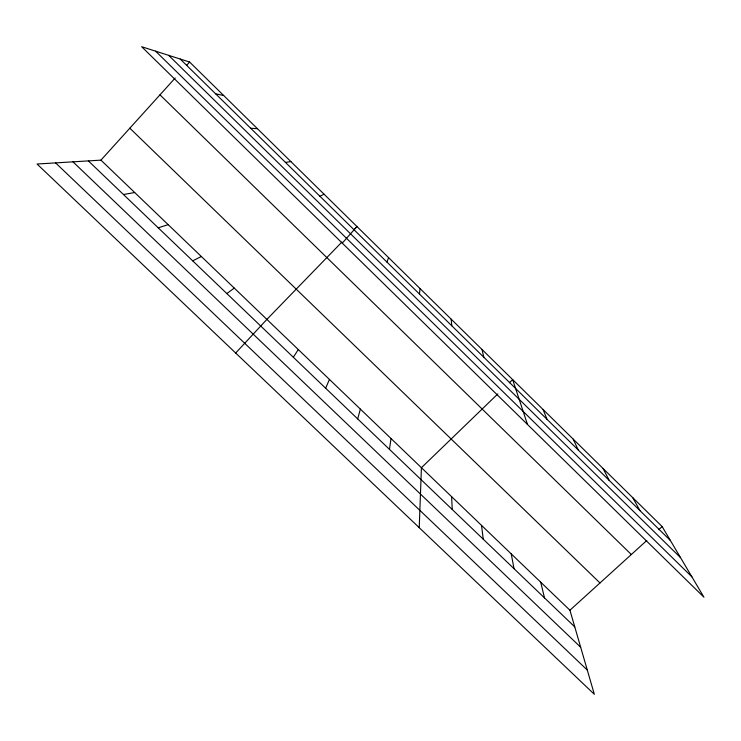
<?xml version="1.0" encoding="UTF-8"?>
<svg xmlns="http://www.w3.org/2000/svg" width="741" height="741" viewBox="0 0 741 741"><rect width="100%" height="100%" fill="white"/><g stroke="black" fill="none" stroke-linecap="round" stroke-linejoin="round"><path stroke-width="1.11" d="M419.23 527.675L421.425 467.71L497.813 393.916M419.499 294.066L419.999 288.508M389.47 449.361L391.016 438.515M357.69 418.915L360.358 409.097M386.922 262.064L388.608 257.646M325.642 388.21L329.449 379.438M293.325 357.245L298.29 349.539M342.286 243.131L356.949 226.533L353.781 229.793M100.943 160.139L569.931 610.223L594.328 694.289L37.05 164.02L100.943 160.139L175.182 78.027M186.593 65.412L189.631 62.04L662.148 526.564L703.95 597.218L141.651 46.711L189.631 62.04M235.675 353.022L266.88 319.39L341.897 242.048M509.354 382.773L512.652 379.596L527.481 424.445M569.931 610.223L646.745 540.541M658.73 529.667L662.148 526.564M226.866 293.575L234.249 288.082M192.697 260.841L201.348 256.497M319.917 196.254L324.058 194.198M158.231 227.82L168.161 224.653M123.46 194.513L134.695 192.53M285.47 162.409L290.889 161.584M250.708 128.258L257.423 128.693M215.631 93.811L223.68 95.515M55.603 162.9L587.307 670.077M72.979 161.844L580.675 647.245M88.383 160.908L574.775 626.895M129.823 128.202L599.988 582.963M159.973 94.848L631.332 554.518M155.619 51.175L691.881 576.822M180.23 59.039L670.42 540.532M168.679 55.353L680.525 557.621M632.731 497.637L639.965 510.623M603.072 468.479L609.25 480.455M573.173 439.089L578.286 450.037M543.033 409.458L547.062 419.369M540.698 582.167L544.515 597.904M482.02 349.483L483.817 357.245M511.234 553.888L514.013 568.68M481.53 525.388L483.262 539.216M451.139 319.121L451.797 325.79M451.602 496.665L452.251 509.512"/></g></svg>
